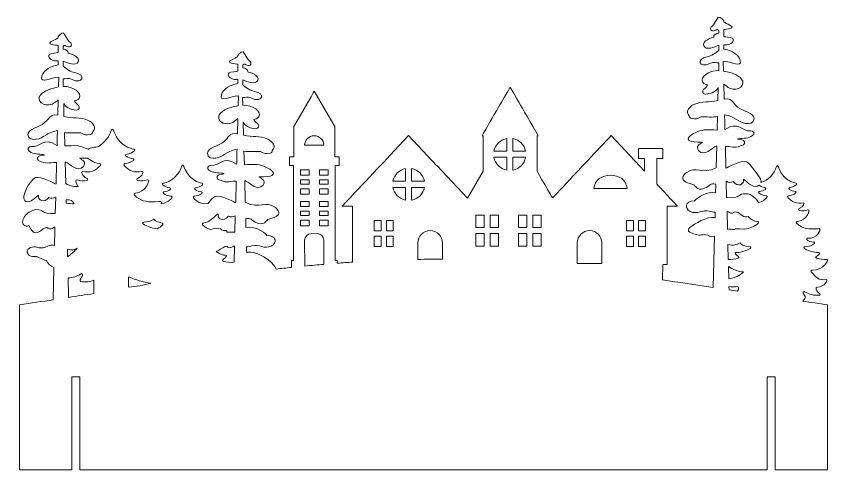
# Model space of a CAD drawing. Header units: inches. Extents: x 1249 to 1867, y -178 to -5.
# Drawn here: x 1559.8 to 1866.6, y -177.8 to -6.8 of the extents above; entities that cross this region are included whole.
import ezdxf

# ---------------------------------------------------------------- set-up
doc = ezdxf.new("R2010")
doc.units = ezdxf.units.IN
doc.header["$MEASUREMENT"] = 0
doc.layers.add('_U+0421_U+043B_U+043E_U+0439 1', color=7, linetype='Continuous')

# ---------------------------------------------------------------- blocks, each defined once
blk = doc.blocks.new('block 9')
at = {"layer": '_U+0421_U+043B_U+043E_U+0439 1', "color": 1, "lineweight": 5, "true_color": 0xff0000}
for points in [[(1666.94, -64.76), (1670.24, -64.76), (1670.24, -66.78), (1666.94, -66.78), (1666.94, -64.76)], [(1677.38, -66.78), (1674.09, -66.78), (1674.09, -64.76), (1677.38, -64.76), (1677.38, -66.78)], [(1666.94, -68.54), (1670.24, -68.54), (1670.24, -70.13), (1666.94, -70.13), (1666.94, -68.54)], [(1677.38, -70.13), (1674.09, -70.13), (1674.09, -68.54), (1677.38, -68.54), (1677.38, -70.13)], [(1666.94, -71.89), (1670.24, -71.89), (1670.24, -73.91), (1666.94, -73.91), (1666.94, -71.89)], [(1677.38, -73.91), (1674.09, -73.91), (1674.09, -71.89), (1677.38, -71.89), (1677.38, -73.91)], [(1666.94, -76.71), (1670.24, -76.71), (1670.24, -78.59), (1666.94, -78.59), (1666.94, -76.71)], [(1677.38, -78.59), (1674.09, -78.59), (1674.09, -76.71), (1677.38, -76.71), (1677.38, -78.59)], [(1666.94, -80.36), (1670.24, -80.36), (1670.24, -81.95), (1666.94, -81.95), (1666.94, -80.36)], [(1677.38, -81.95), (1674.09, -81.95), (1674.09, -80.36), (1677.38, -80.36), (1677.38, -81.95)], [(1736.25, -86.5), (1733.1, -86.5), (1733.1, -81.82), (1736.25, -81.82), (1736.25, -86.5)], [(1741.66, -86.5), (1738.52, -86.5), (1738.52, -81.82), (1741.66, -81.82), (1741.66, -86.5)], [(1752.36, -86.5), (1749.21, -86.5), (1749.21, -81.82), (1752.36, -81.82), (1752.36, -86.5)], [(1757.78, -86.5), (1754.63, -86.5), (1754.63, -81.82), (1757.78, -81.82), (1757.78, -86.5)], [(1666.94, -83.71), (1670.24, -83.71), (1670.24, -85.85), (1666.94, -85.85), (1666.94, -83.71)], [(1677.38, -85.85), (1674.09, -85.85), (1674.09, -83.71), (1677.38, -83.71), (1677.38, -85.85)], [(1697.38, -87.77), (1694.77, -87.77), (1694.77, -83.85), (1697.38, -83.85), (1697.38, -87.77)], [(1701.98, -87.77), (1699.37, -87.77), (1699.37, -83.85), (1701.98, -83.85), (1701.98, -87.77)], [(1792.51, -87.77), (1789.89, -87.77), (1789.89, -83.85), (1792.51, -83.85), (1792.51, -87.77)], [(1797.1, -87.77), (1794.49, -87.77), (1794.49, -83.85), (1797.1, -83.85), (1797.1, -87.77)], [(1736.25, -93.45), (1733.1, -93.45), (1733.1, -88.77), (1736.25, -88.77), (1736.25, -93.45)], [(1741.66, -93.45), (1738.52, -93.45), (1738.52, -88.77), (1741.66, -88.77), (1741.66, -93.45)], [(1752.36, -93.45), (1749.21, -93.45), (1749.21, -88.77), (1752.36, -88.77), (1752.36, -93.45)], [(1757.78, -93.45), (1754.63, -93.45), (1754.63, -88.77), (1757.78, -88.77), (1757.78, -93.45)], [(1697.38, -93.66), (1694.77, -93.66), (1694.77, -89.75), (1697.38, -89.75), (1697.38, -93.66)], [(1701.98, -93.66), (1699.37, -93.66), (1699.37, -89.75), (1701.98, -89.75), (1701.98, -93.66)], [(1792.51, -93.66), (1789.89, -93.66), (1789.89, -89.75), (1792.51, -89.75), (1792.51, -93.66)], [(1797.1, -93.66), (1794.49, -93.66), (1794.49, -89.75), (1797.1, -89.75), (1797.1, -93.66)]]:
    blk.add_lwpolyline(points, dxfattribs=at)
for points, knots in [([(1856.38, -114.22), (1858.06, -112.48), (1857.28, -113.03), (1856.58, -111.11), (1856.46, -110.78), (1856.82, -110.49), (1857.11, -110.67), (1858.78, -111.71), (1860.71, -112.17), (1862.68, -112.01), (1862.98, -111.99), (1863.06, -111.59), (1862.8, -111.43), (1861.88, -110.88), (1861.39, -110.03), (1861.43, -109.1), (1863.33, -108.89), (1864.83, -108.26), (1865.54, -106.48), (1865.63, -106.26), (1865.45, -106.02), (1865.21, -106.06), (1861.98, -106.51), (1861.84, -105.35), (1859.52, -103.24), (1859.29, -103.02), (1859.43, -102.61), (1859.79, -102.61), (1864.54, -102.78), (1866.57, -98.12), (1865.46, -98.49), (1864.15, -98.57), (1862.84, -98.44), (1861.58, -98.08), (1861.44, -98.04), (1861.33, -97.92), (1861.32, -97.78), (1861.26, -97.32), (1861.82, -97.44), (1862.66, -96.4), (1862.83, -96.2), (1862.69, -95.89), (1862.42, -95.89), (1861.69, -95.96), (1859.25, -95.75), (1857, -94.37), (1856.68, -94.18), (1856.82, -93.7), (1857.18, -93.7), (1858.19, -93.7), (1859.11, -93.52), (1860.04, -92.99), (1860.8, -92.55), (1860.95, -92.36), (1860.86, -92.13), (1860.69, -91.72), (1860.26, -92.17), (1859.09, -91.75), (1858.72, -91.61), (1858.38, -91.41), (1858.06, -91.15), (1857.77, -90.9), (1858.01, -90.44), (1858.32, -90.5), (1861.86, -90.79), (1863.25, -87.47), (1862.83, -87), (1862.68, -86.83), (1862.6, -86.92), (1861.69, -86.97), (1859.03, -87.13), (1856.43, -87.16), (1854.05, -84.87), (1853.83, -84.65), (1853.96, -84.27), (1854.27, -84.24), (1858.06, -83.88), (1859.45, -79.47), (1858.35, -79.84), (1857.3, -80.2), (1856.2, -80.26), (1855.14, -80.03), (1854.79, -79.95), (1854.75, -79.48), (1855.08, -79.34), (1856.82, -78.58), (1857.28, -76.95), (1856.51, -77.11), (1854.32, -77.6), (1852.1, -76.83), (1850.72, -75.1), (1850.54, -74.87), (1850.69, -74.53), (1850.98, -74.51), (1852.03, -74.42), (1853, -74.05), (1853.79, -73.44), (1854.01, -73.28), (1853.9, -72.91), (1853.62, -72.89), (1852.8, -72.82), (1852.01, -72.55), (1851.33, -72.1), (1851.05, -71.92), (1851.14, -71.49), (1851.47, -71.44), (1852.45, -71.29), (1853.31, -70.91), (1854.05, -70.31), (1854.27, -70.14), (1854.18, -69.79), (1853.9, -69.76), (1853.06, -69.63), (1851.92, -69.18), (1851.22, -68.81), (1851.22, -68.81), (1851.23, -68.8), (1851.23, -68.8), (1849.84, -67.98), (1848.66, -66.7), (1847.82, -65.09), (1847.07, -63.6), (1847.23, -63.2), (1846.83, -63.2), (1846.83, -63.2), (1846.83, -63.2), (1846.83, -63.2), (1846.7, -63.2), (1846.58, -63.29), (1846.54, -63.42), (1845.62, -66.18), (1843.5, -68.74), (1840.6, -69.56), (1840.68, -69.27), (1840.7, -68.96), (1840.65, -68.65), (1840.55, -67.98), (1836.42, -62.18), (1835.17, -61.69), (1833.21, -60.92), (1827.57, -64.18), (1827.42, -64.04), (1827.42, -64.04), (1827.21, -55.93), (1827.21, -55.93), (1830.56, -56), (1830.83, -56.73), (1833.99, -55.26), (1834.98, -54.79), (1834.36, -53.49), (1833.48, -53.4), (1829.72, -52.99), (1833.51, -52.92), (1834.94, -52.73), (1835.93, -52.6), (1836.64, -52.34), (1837.49, -51.82), (1838.52, -51.19), (1837.8, -49.82), (1836.72, -49.99), (1833.57, -50.46), (1832.23, -46.04), (1827.13, -49.54), (1827.11, -49.55), (1827.08, -49.55), (1827.05, -49.55), (1827.05, -49.55), (1826.97, -46.31), (1826.91, -43.93), (1831.23, -44.73), (1832.08, -46.81), (1834.88, -47.22), (1836.26, -47.43), (1838.06, -47.27), (1838.02, -45.43), (1837.99, -43.18), (1833.82, -42.77), (1831.85, -41.06), (1829.95, -39.4), (1829.68, -37.53), (1826.91, -38.08), (1826.87, -38.05), (1826.81, -38.02), (1826.75, -38), (1826.75, -38), (1826.61, -32.38), (1826.61, -32.38), (1827.39, -32.83), (1828.17, -33.69), (1828.75, -33.93), (1832.22, -35.33), (1835.05, -32.58), (1833.34, -30.49), (1832.02, -28.88), (1828.96, -27.92), (1826.49, -27.48), (1826.49, -27.48), (1826.4, -23.8), (1826.4, -23.8), (1829.32, -23.8), (1833.66, -26.53), (1832.81, -23.42), (1832.56, -22.49), (1831.97, -21.69), (1831.2, -21.11), (1830.25, -20.4), (1828.72, -19.52), (1826.65, -19.18), (1826.65, -19.18), (1826.65, -17.57), (1826.65, -17.57), (1830.06, -18.09), (1831.25, -15.15), (1829.2, -14.87), (1827.54, -14.67), (1826.89, -14.57), (1826.65, -14.47), (1826.65, -14.47), (1826.65, -11.82), (1826.65, -11.82), (1827.04, -11.76), (1832.27, -11.51), (1828.22, -9.85), (1826.99, -9.35), (1827.46, -9.18), (1826.79, -9.17), (1826.82, -8.45), (1825.43, -6.83), (1824.55, -7.21), (1824.55, -7.21), (1822.72, -10.11), (1822.72, -10.11), (1822.52, -10.38), (1821.83, -10.83), (1821.75, -11.06), (1821.23, -12.63), (1823.06, -12.56), (1823.98, -11.85), (1824.21, -11.67), (1824.45, -11.98), (1824.7, -12.18), (1824.7, -12.18), (1824.7, -13.22), (1824.7, -13.22), (1823.78, -13.34), (1822.64, -13.82), (1822.85, -14.72), (1822.46, -14.78), (1818.11, -16.04), (1819.1, -18.03), (1819.95, -19.72), (1823.19, -18.48), (1824.7, -17.72), (1824.7, -17.72), (1824.7, -19.67), (1824.7, -19.67), (1823.65, -20.68), (1821.89, -21.84), (1820.34, -22.08), (1815.88, -22.77), (1817.29, -26.75), (1821.65, -24.56), (1822.9, -23.93), (1823.79, -24.52), (1824.79, -24.4), (1824.79, -24.4), (1824.72, -27.25), (1824.72, -27.25), (1820.92, -27.25), (1817.47, -29.72), (1818.7, -31.73), (1819.67, -33.3), (1822.07, -31.74), (1818.97, -34.48), (1818.32, -35.06), (1818.84, -36.2), (1819.68, -36.19), (1822.28, -36.15), (1824.03, -34.76), (1824.55, -33.72), (1824.55, -33.72), (1824.43, -38.6), (1824.43, -38.6), (1820.92, -39.52), (1818.63, -38.62), (1815.29, -40.12), (1813.38, -40.99), (1812.03, -42.83), (1813.59, -44.39), (1813.59, -44.86), (1813.96, -45.3), (1814.33, -45.36), (1816.36, -45.68), (1816.27, -45.56), (1818.11, -44.76), (1819.6, -44.74), (1822.73, -44.99), (1824.28, -44.62), (1824.28, -44.62), (1824.14, -49.74), (1824.14, -49.74), (1822.5, -49.69), (1820.88, -49.48), (1819.17, -49.7), (1815.39, -50.19), (1808.13, -54.55), (1818.62, -54.32), (1817.28, -55.12), (1815.91, -55.97), (1817.1, -57.42), (1819.26, -60.09), (1822.25, -56.26), (1824, -55.7), (1824, -55.7), (1823.79, -63.92), (1823.79, -63.92), (1818.16, -66.77), (1816.15, -63.04), (1812.44, -65.89), (1811.11, -66.91), (1810.53, -68.27), (1812.13, -69.3), (1813.13, -69.93), (1814.39, -69.85), (1815.3, -70.43), (1816.21, -71.01), (1816, -71.71), (1817.32, -71.97), (1818.3, -72.16), (1819.17, -71.85), (1820.03, -71.36), (1821.67, -70.43), (1821.33, -69.88), (1823.63, -70.07), (1823.63, -70.07), (1823.55, -73.37), (1823.55, -73.37), (1820.4, -72.68), (1816.81, -75.01), (1815.62, -76.41), (1811.85, -76.52), (1811.72, -79.21), (1813.96, -80.41), (1816.48, -81.73), (1818.65, -79.62), (1821.16, -80.27), (1821.91, -80.47), (1822.65, -80.68), (1823.36, -80.72), (1823.36, -80.72), (1823.31, -82.76), (1823.31, -82.76), (1820.34, -82.09), (1815.53, -85.16), (1813.76, -86.48), (1813.23, -86.87), (1812.99, -87.87), (1813.76, -88.21), (1818.18, -90.16), (1818.22, -88.9), (1819.88, -89.19), (1820.88, -89.36), (1821.52, -90.2), (1823.13, -89.8), (1823.13, -89.8), (1822.64, -109.08), (1822.64, -109.08), (1815.93, -108.06), (1809.58, -107.12), (1803.52, -106.25), (1803.52, -106.25), (1803.61, -100.39), (1803.61, -100.39), (1803.61, -100.39), (1805.25, -100.39), (1805.25, -100.39), (1805.25, -100.39), (1805.25, -78.47), (1805.25, -78.47), (1805.25, -78.47), (1809.21, -78.47), (1809.21, -78.47), (1808.99, -78.24), (1801.49, -70.26), (1801.33, -70.1), (1801.33, -70.1), (1801.33, -60.49), (1801.33, -60.49), (1801.33, -60.49), (1803.63, -60.49), (1803.63, -60.49), (1803.63, -60.49), (1803.63, -56.73), (1803.63, -56.73), (1803.63, -56.73), (1794.45, -56.73), (1794.45, -56.73), (1794.45, -56.73), (1794.45, -60.49), (1794.45, -60.49), (1794.45, -60.49), (1796.75, -60.49), (1796.75, -60.49), (1796.75, -60.49), (1796.75, -65.23), (1796.75, -65.23), (1796.75, -65.23), (1784.13, -51.83), (1784.13, -51.83), (1783.92, -52.04), (1771.37, -65.37), (1771.17, -65.58), (1771.17, -65.58), (1771.19, -65.6), (1771.19, -65.6), (1767.7, -69.31), (1763.9, -73.29), (1762, -75.32), (1761.94, -75.22), (1756.24, -65.34), (1756.2, -65.27), (1756.2, -65.27), (1756.2, -51.87), (1756.2, -51.87), (1756.2, -51.87), (1756.64, -51.87), (1756.64, -51.87), (1756.64, -51.87), (1750.54, -41.32), (1750.52, -41.29), (1750.52, -41.29), (1750.52, -41.29), (1750.52, -41.29), (1749.29, -39.15), (1746.05, -33.54), (1746.05, -33.54), (1739.85, -44.34), (1735.76, -51.23), (1735.52, -51.87), (1735.52, -51.87), (1735.9, -51.87), (1735.9, -51.87), (1735.9, -51.87), (1735.9, -65.28), (1735.9, -65.28), (1735.9, -65.28), (1730.01, -75.47), (1730.01, -75.47), (1730.01, -75.47), (1718.46, -63.2), (1718.46, -63.2), (1718.46, -63.2), (1718.44, -63.21), (1718.44, -63.21), (1718.44, -63.21), (1707.75, -51.83), (1707.75, -51.83), (1686.57, -74.31), (1691.94, -68.62), (1682.66, -78.47), (1682.66, -78.47), (1686.62, -78.47), (1686.62, -78.47), (1686.62, -78.47), (1686.62, -99.52), (1686.62, -99.52), (1684.71, -99.65), (1682.77, -99.79), (1680.81, -99.95), (1680.81, -99.95), (1680.81, -98.89), (1680.81, -98.89), (1680.81, -98.89), (1680.01, -98.89), (1680.01, -98.89), (1680.01, -98.89), (1680.01, -63.11), (1680.01, -63.11), (1680.01, -63.11), (1681.56, -63.11), (1681.56, -63.11), (1681.56, -63.11), (1681.56, -59.82), (1681.56, -59.82), (1681.56, -59.82), (1679.86, -59.82), (1679.86, -59.82), (1679.86, -59.82), (1679.86, -48.41), (1679.86, -48.41), (1679.78, -48.27), (1672.24, -35.21), (1672.16, -35.09), (1672.08, -35.23), (1664.55, -48.27), (1664.47, -48.42), (1664.47, -48.42), (1664.47, -59.82), (1664.47, -59.82), (1664.47, -59.82), (1662.77, -59.82), (1662.77, -59.82), (1662.77, -59.82), (1662.77, -63.11), (1662.77, -63.11), (1662.77, -63.11), (1664.32, -63.11), (1664.32, -63.11), (1664.32, -63.11), (1664.32, -98.89), (1664.32, -98.89), (1664.32, -98.89), (1663.52, -98.89), (1663.52, -98.89), (1663.52, -98.89), (1663.52, -101.53), (1663.52, -101.53), (1661.63, -101.72), (1659.71, -101.93), (1657.76, -102.14), (1656.86, -99.18), (1650.07, -95.03), (1646.63, -95.81), (1646.63, -95.81), (1646.57, -93.77), (1646.57, -93.77), (1647.28, -93.73), (1648.02, -93.52), (1648.77, -93.32), (1651.28, -92.68), (1653.45, -94.78), (1655.97, -93.46), (1658.21, -92.27), (1658.09, -89.58), (1654.32, -89.46), (1653.07, -88), (1649.48, -85.75), (1646.39, -86.42), (1646.39, -86.42), (1646.31, -83.12), (1646.31, -83.12), (1648.61, -82.93), (1648.26, -83.48), (1649.9, -84.41), (1650.76, -84.9), (1651.63, -85.21), (1652.62, -85.02), (1653.93, -84.77), (1653.73, -84.06), (1654.63, -83.49), (1655.55, -82.9), (1656.81, -82.99), (1657.8, -82.35), (1659.4, -81.33), (1658.83, -79.97), (1657.49, -78.94), (1653.79, -76.1), (1651.78, -79.82), (1646.14, -76.98), (1646.14, -76.98), (1645.94, -68.76), (1645.94, -68.76), (1647.68, -69.31), (1650.67, -73.14), (1652.84, -70.48), (1654.02, -69.02), (1652.65, -68.17), (1651.31, -67.37), (1661.81, -67.6), (1654.54, -63.24), (1650.76, -62.75), (1649.06, -62.53), (1647.44, -62.75), (1645.79, -62.79), (1645.79, -62.79), (1645.66, -57.67), (1645.66, -57.67), (1647.21, -58.04), (1650.33, -57.79), (1651.83, -57.82), (1653.66, -58.61), (1653.57, -58.74), (1655.61, -58.41), (1655.97, -58.35), (1656.34, -57.92), (1656.34, -57.44), (1657.9, -55.88), (1656.56, -54.04), (1654.64, -53.18), (1651.3, -51.67), (1649.02, -52.57), (1645.5, -51.65), (1645.5, -51.65), (1645.38, -46.77), (1645.38, -46.77), (1645.9, -47.81), (1647.65, -49.2), (1650.25, -49.24), (1651.1, -49.26), (1651.61, -48.11), (1650.96, -47.53), (1647.86, -44.79), (1650.26, -46.35), (1651.23, -44.78), (1652.46, -42.77), (1649.01, -40.3), (1645.21, -40.3), (1645.21, -40.3), (1645.15, -37.45), (1645.15, -37.45), (1646.15, -37.58), (1647.03, -36.99), (1648.29, -37.62), (1652.65, -39.8), (1654.05, -35.82), (1649.59, -35.13), (1648.04, -34.89), (1646.28, -33.73), (1645.23, -32.73), (1645.23, -32.73), (1645.23, -30.77), (1645.23, -30.77), (1646.75, -31.53), (1649.99, -32.78), (1650.83, -31.08), (1651.83, -29.09), (1647.47, -27.83), (1647.08, -27.77), (1647.29, -26.87), (1646.15, -26.4), (1645.23, -26.28), (1645.23, -26.28), (1645.23, -25.23), (1645.23, -25.23), (1645.48, -25.04), (1645.73, -24.72), (1645.95, -24.9), (1646.88, -25.62), (1648.7, -25.68), (1648.18, -24.11), (1648.1, -23.88), (1647.42, -23.43), (1647.22, -23.17), (1647.22, -23.17), (1645.38, -20.26), (1645.38, -20.26), (1644.5, -19.88), (1643.11, -21.5), (1643.14, -22.23), (1642.47, -22.23), (1642.94, -22.4), (1641.71, -22.9), (1637.66, -24.56), (1642.89, -24.81), (1643.28, -24.87), (1643.28, -24.87), (1643.28, -27.52), (1643.28, -27.52), (1643.05, -27.62), (1642.4, -27.72), (1640.73, -27.93), (1638.69, -28.2), (1639.87, -31.14), (1643.28, -30.62), (1643.28, -30.62), (1643.28, -32.23), (1643.28, -32.23), (1640.91, -32.62), (1637.78, -34.07), (1637.12, -36.48), (1636.28, -39.59), (1640.62, -36.86), (1643.53, -36.86), (1643.53, -36.86), (1643.44, -40.54), (1643.44, -40.54), (1631.8, -42.59), (1636.32, -48.94), (1641.18, -46.98), (1641.76, -46.75), (1642.54, -45.88), (1643.32, -45.43), (1643.32, -45.43), (1643.18, -51.06), (1643.18, -51.06), (1643.12, -51.08), (1643.07, -51.1), (1643.02, -51.14), (1640.26, -50.59), (1639.98, -52.45), (1638.08, -54.11), (1636.11, -55.83), (1631.95, -56.23), (1631.91, -58.48), (1631.87, -60.32), (1633.67, -60.48), (1635.06, -60.27), (1637.85, -59.86), (1638.7, -57.78), (1643.03, -56.98), (1642.97, -59.36), (1642.89, -62.61), (1642.89, -62.61), (1642.85, -62.6), (1642.83, -62.6), (1642.8, -62.59), (1637.7, -59.1), (1636.36, -63.52), (1633.21, -63.04), (1632.13, -62.87), (1631.41, -64.25), (1632.44, -64.88), (1633.29, -65.4), (1634, -65.65), (1634.99, -65.78), (1636.42, -65.97), (1640.22, -66.04), (1636.45, -66.45), (1635.58, -66.54), (1634.95, -67.85), (1635.95, -68.32), (1639.1, -69.79), (1639.37, -69.05), (1642.72, -68.98), (1642.72, -68.98), (1642.52, -77.1), (1642.52, -77.1), (1642.36, -77.23), (1636.72, -73.98), (1634.77, -74.74), (1634.02, -75.03), (1633.03, -76.14), (1632.18, -77.48), (1628.41, -78.05), (1625.56, -74.79), (1626.86, -74.69), (1627.95, -74.61), (1628.96, -74.22), (1629.77, -73.59), (1630.01, -73.42), (1629.89, -73.04), (1629.6, -73.02), (1628.75, -72.95), (1627.93, -72.67), (1627.22, -72.2), (1627.09, -72.11), (1627.03, -71.96), (1627.06, -71.81), (1627.1, -71.65), (1627.21, -71.54), (1627.37, -71.51), (1628.38, -71.35), (1629.28, -70.96), (1630.05, -70.34), (1630.27, -70.16), (1630.18, -69.8), (1629.89, -69.76), (1629.01, -69.63), (1627.84, -69.16), (1627.11, -68.78), (1627.11, -68.78), (1627.11, -68.77), (1627.11, -68.77), (1625.67, -67.92), (1624.45, -66.59), (1623.58, -64.91), (1622.8, -63.37), (1622.96, -62.96), (1622.55, -62.96), (1622.55, -62.96), (1622.55, -62.96), (1622.55, -62.96), (1622.41, -62.96), (1622.29, -63.05), (1622.25, -63.18), (1621.2, -66.33), (1618.65, -69.24), (1615.16, -69.76), (1615.03, -69.78), (1614.93, -69.87), (1614.89, -70), (1614.86, -70.13), (1614.9, -70.26), (1615.01, -70.34), (1615.77, -70.96), (1616.67, -71.35), (1617.68, -71.51), (1618.02, -71.57), (1618.12, -72.01), (1617.83, -72.2), (1617.12, -72.67), (1616.3, -72.95), (1615.46, -73.02), (1615.16, -73.04), (1615.05, -73.42), (1615.28, -73.59), (1616.1, -74.23), (1617.11, -74.61), (1618.19, -74.69), (1618.49, -74.72), (1618.65, -75.07), (1618.46, -75.31), (1617.43, -76.6), (1615.96, -77.37), (1614.37, -77.52), (1614.75, -76.32), (1614.35, -76.67), (1611.91, -76.78), (1611.91, -76.78), (1611.91, -76.78), (1611.91, -76.78), (1608.94, -76.89), (1606.5, -76.42), (1604.31, -74.3), (1604.06, -74.05), (1604.21, -73.61), (1604.57, -73.58), (1606.96, -73.35), (1609.16, -71.54), (1609.71, -68.93), (1609.77, -68.66), (1609.51, -68.43), (1609.25, -68.52), (1608.05, -68.93), (1606.78, -69), (1605.56, -68.74), (1605.16, -68.65), (1605.11, -68.1), (1605.49, -67.94), (1607.45, -67.08), (1608.03, -65.19), (1607.14, -65.38), (1604.62, -65.94), (1602.07, -65.06), (1600.49, -63.06), (1600.39, -62.94), (1600.37, -62.78), (1600.43, -62.64), (1600.49, -62.49), (1600.63, -62.4), (1600.78, -62.38), (1601.99, -62.29), (1603.1, -61.87), (1604.01, -61.16), (1604.26, -60.97), (1604.14, -60.55), (1603.81, -60.53), (1602.88, -60.45), (1601.97, -60.14), (1601.18, -59.62), (1600.86, -59.42), (1600.97, -58.92), (1601.35, -58.86), (1602.47, -58.68), (1603.46, -58.25), (1604.31, -57.56), (1604.56, -57.37), (1604.45, -56.97), (1604.14, -56.92), (1603.17, -56.78), (1601.86, -56.26), (1601.05, -55.84), (1601.05, -55.84), (1601.06, -55.82), (1601.06, -55.82), (1599.47, -54.88), (1598.11, -53.41), (1597.14, -51.55), (1596.28, -49.85), (1596.47, -49.39), (1596.01, -49.39), (1596.01, -49.39), (1596.01, -49.39), (1596.01, -49.39), (1595.86, -49.39), (1595.72, -49.48), (1595.67, -49.63), (1594.84, -52.15), (1593.13, -54.53), (1590.79, -55.88), (1590.09, -56.05), (1589.38, -56.2), (1588.65, -56.31), (1587.93, -56.41), (1587.36, -56.6), (1586.86, -56.99), (1585.66, -56.36), (1584.18, -55.85), (1583.03, -55.7), (1581.32, -55.48), (1579.7, -55.69), (1578.06, -55.74), (1578.06, -55.74), (1577.92, -50.62), (1577.92, -50.62), (1579.47, -50.99), (1582.6, -50.74), (1584.09, -50.76), (1585.93, -51.56), (1585.84, -51.68), (1587.87, -51.35), (1588.24, -51.29), (1588.61, -50.86), (1588.61, -50.38), (1590.17, -48.83), (1588.82, -46.99), (1586.91, -46.12), (1583.57, -44.62), (1581.28, -45.51), (1577.77, -44.6), (1577.77, -44.6), (1577.65, -39.72), (1577.65, -39.72), (1578.17, -40.75), (1579.92, -42.15), (1582.52, -42.19), (1583.36, -42.2), (1583.88, -41.06), (1583.23, -40.47), (1580.12, -37.73), (1582.53, -39.3), (1583.5, -37.72), (1584.73, -35.71), (1581.28, -33.25), (1577.48, -33.25), (1577.48, -33.25), (1577.41, -30.4), (1577.41, -30.4), (1578.41, -30.52), (1579.3, -29.93), (1580.55, -30.56), (1584.91, -32.74), (1586.32, -28.76), (1581.86, -28.08), (1580.31, -27.84), (1578.55, -26.67), (1577.5, -25.67), (1577.5, -25.67), (1577.5, -23.71), (1577.5, -23.71), (1579.01, -24.47), (1582.25, -25.72), (1583.1, -24.03), (1584.09, -22.03), (1579.74, -20.77), (1579.35, -20.72), (1579.56, -19.82), (1578.42, -19.34), (1577.5, -19.22), (1577.5, -19.22), (1577.5, -18.17), (1577.5, -18.17), (1577.75, -17.98), (1577.99, -17.66), (1578.22, -17.84), (1579.14, -18.56), (1580.97, -18.63), (1580.45, -17.06), (1580.37, -16.82), (1579.68, -16.37), (1579.48, -16.11), (1579.48, -16.11), (1577.65, -13.21), (1577.65, -13.2), (1576.77, -12.82), (1575.38, -14.45), (1575.41, -15.17), (1574.74, -15.18), (1575.21, -15.35), (1573.98, -15.85), (1569.93, -17.51), (1575.16, -17.75), (1575.55, -17.82), (1575.55, -17.82), (1575.55, -20.46), (1575.55, -20.46), (1575.31, -20.57), (1574.66, -20.67), (1573, -20.87), (1570.95, -21.14), (1572.14, -24.09), (1575.55, -23.57), (1575.55, -23.57), (1575.55, -25.17), (1575.55, -25.17), (1573.17, -25.57), (1570.05, -27.01), (1569.39, -29.42), (1568.54, -32.53), (1572.88, -29.8), (1575.8, -29.8), (1575.8, -29.8), (1575.71, -33.48), (1575.71, -33.48), (1573.24, -33.92), (1570.18, -34.87), (1568.86, -36.49), (1567.15, -38.58), (1569.98, -41.32), (1573.45, -39.93), (1574.03, -39.69), (1574.81, -38.83), (1575.59, -38.38), (1575.59, -38.38), (1575.45, -44), (1575.45, -44), (1575.39, -44.02), (1575.33, -44.05), (1575.29, -44.08), (1572.52, -43.53), (1572.25, -45.4), (1570.35, -47.06), (1568.38, -48.77), (1564.21, -49.17), (1564.18, -51.43), (1564.14, -53.27), (1565.94, -53.42), (1567.32, -53.22), (1570.12, -52.81), (1570.97, -50.73), (1575.29, -49.93), (1575.23, -52.3), (1575.15, -55.55), (1575.15, -55.55), (1575.12, -55.54), (1575.09, -55.54), (1575.06, -55.54), (1569.97, -52.04), (1568.63, -56.46), (1565.47, -55.99), (1564.4, -55.82), (1563.67, -57.19), (1564.71, -57.82), (1565.56, -58.34), (1566.27, -58.6), (1567.26, -58.72), (1568.69, -58.92), (1572.48, -58.98), (1568.72, -59.39), (1567.84, -59.49), (1567.21, -60.79), (1568.21, -61.26), (1571.37, -62.73), (1571.63, -62), (1574.99, -61.93), (1574.99, -61.93), (1574.78, -70.04), (1574.78, -70.04), (1574.63, -70.17), (1568.99, -66.92), (1567.03, -67.68), (1564.62, -68.62), (1559.77, -77.94), (1564.83, -76.61), (1566.26, -76.24), (1567, -74.93), (1568.18, -74.24), (1567.68, -76.2), (1570.3, -77.53), (1572.03, -75.13), (1572.84, -75.65), (1573.73, -75.5), (1574.58, -75.03), (1574.61, -75.05), (1574.62, -75.06), (1574.66, -75.08), (1574.66, -75.08), (1574.5, -81.18), (1574.5, -81.18), (1568.67, -81.61), (1570.61, -79.53), (1567.2, -79.72), (1563.48, -79.91), (1560.41, -85.06), (1563.15, -85.89), (1563.71, -86.07), (1564.17, -85.97), (1564.56, -85.75), (1566.96, -91.01), (1568.77, -87.2), (1570.68, -86.62), (1571.81, -86.28), (1571.32, -86.84), (1572.31, -87.03), (1573.1, -87.19), (1573.68, -86.54), (1574.37, -86.27), (1574.35, -86.92), (1574.21, -92.6), (1574.2, -93.26), (1572.25, -92.67), (1571.41, -93.85), (1569.95, -94.11), (1568.89, -94.29), (1568.03, -94), (1567.02, -93.8), (1565.49, -93.51), (1563.02, -94.63), (1564.2, -96.55), (1564.79, -97.49), (1565.7, -97.34), (1566.66, -97.38), (1568.23, -97.43), (1569.44, -98.52), (1571.13, -98.94), (1571.69, -100.27), (1572.76, -101.07), (1573.98, -101.5), (1573.98, -101.5), (1573.67, -113.71), (1573.67, -113.71), (1569.55, -114.34), (1565.32, -114.98), (1560.97, -115.65), (1560.97, -115.65), (1560.97, -177.8), (1560.97, -177.8), (1560.97, -177.8), (1580.78, -177.8), (1580.78, -177.8), (1580.78, -177.8), (1580.78, -142.8), (1580.78, -142.8), (1580.78, -142.8), (1583.78, -142.8), (1583.78, -142.8), (1583.78, -142.8), (1583.78, -177.8), (1583.78, -177.8), (1583.78, -177.8), (1842.96, -177.8), (1842.96, -177.8), (1842.96, -177.8), (1842.96, -142.8), (1842.96, -142.8), (1842.96, -142.8), (1845.96, -142.8), (1845.96, -142.8), (1845.96, -142.8), (1845.96, -177.8), (1845.96, -177.8), (1845.96, -177.8), (1865.77, -177.8), (1865.77, -177.8), (1865.77, -177.8), (1865.77, -115.65), (1865.77, -115.65), (1862.57, -115.17), (1859.44, -114.69), (1856.38, -114.22)], [0, 0, 0, 0, 1, 1, 1, 2, 2, 2, 3, 3, 3, 4, 4, 4, 5, 5, 5, 6, 6, 6, 7, 7, 7, 8, 8, 8, 9, 9, 9, 10, 10, 10, 11, 11, 11, 12, 12, 12, 13, 13, 13, 14, 14, 14, 15, 15, 15, 16, 16, 16, 17, 17, 17, 18, 18, 18, 19, 19, 19, 20, 20, 20, 21, 21, 21, 22, 22, 22, 23, 23, 23, 24, 24, 24, 25, 25, 25, 26, 26, 26, 27, 27, 27, 28, 28, 28, 29, 29, 29, 30, 30, 30, 31, 31, 31, 32, 32, 32, 33, 33, 33, 34, 34, 34, 35, 35, 35, 36, 36, 36, 37, 37, 37, 38, 38, 38, 39, 39, 39, 40, 40, 40, 41, 41, 41, 42, 42, 42, 43, 43, 43, 44, 44, 44, 45, 45, 45, 46, 46, 46, 47, 47, 47, 48, 48, 48, 49, 49, 49, 50, 50, 50, 51, 51, 51, 52, 52, 52, 53, 53, 53, 54, 54, 54, 55, 55, 55, 56, 56, 56, 57, 57, 57, 58, 58, 58, 59, 59, 59, 60, 60, 60, 61, 61, 61, 62, 62, 62, 63, 63, 63, 64, 64, 64, 65, 65, 65, 66, 66, 66, 67, 67, 67, 68, 68, 68, 69, 69, 69, 70, 70, 70, 71, 71, 71, 72, 72, 72, 73, 73, 73, 74, 74, 74, 75, 75, 75, 76, 76, 76, 77, 77, 77, 78, 78, 78, 79, 79, 79, 80, 80, 80, 81, 81, 81, 82, 82, 82, 83, 83, 83, 84, 84, 84, 85, 85, 85, 86, 86, 86, 87, 87, 87, 88, 88, 88, 89, 89, 89, 90, 90, 90, 91, 91, 91, 92, 92, 92, 93, 93, 93, 94, 94, 94, 95, 95, 95, 96, 96, 96, 97, 97, 97, 98, 98, 98, 99, 99, 99, 100, 100, 100, 101, 101, 101, 102, 102, 102, 103, 103, 103, 104, 104, 104, 105, 105, 105, 106, 106, 106, 107, 107, 107, 108, 108, 108, 109, 109, 109, 110, 110, 110, 111, 111, 111, 112, 112, 112, 113, 113, 113, 114, 114, 114, 115, 115, 115, 116, 116, 116, 117, 117, 117, 118, 118, 118, 119, 119, 119, 120, 120, 120, 121, 121, 121, 122, 122, 122, 123, 123, 123, 124, 124, 124, 125, 125, 125, 126, 126, 126, 127, 127, 127, 128, 128, 128, 129, 129, 129, 130, 130, 130, 131, 131, 131, 132, 132, 132, 133, 133, 133, 134, 134, 134, 135, 135, 135, 136, 136, 136, 137, 137, 137, 138, 138, 138, 139, 139, 139, 140, 140, 140, 141, 141, 141, 142, 142, 142, 143, 143, 143, 144, 144, 144, 145, 145, 145, 146, 146, 146, 147, 147, 147, 148, 148, 148, 149, 149, 149, 150, 150, 150, 151, 151, 151, 152, 152, 152, 153, 153, 153, 154, 154, 154, 155, 155, 155, 156, 156, 156, 157, 157, 157, 158, 158, 158, 159, 159, 159, 160, 160, 160, 161, 161, 161, 162, 162, 162, 163, 163, 163, 164, 164, 164, 165, 165, 165, 166, 166, 166, 167, 167, 167, 168, 168, 168, 169, 169, 169, 170, 170, 170, 171, 171, 171, 172, 172, 172, 173, 173, 173, 174, 174, 174, 175, 175, 175, 176, 176, 176, 177, 177, 177, 178, 178, 178, 179, 179, 179, 180, 180, 180, 181, 181, 181, 182, 182, 182, 183, 183, 183, 184, 184, 184, 185, 185, 185, 186, 186, 186, 187, 187, 187, 188, 188, 188, 189, 189, 189, 190, 190, 190, 191, 191, 191, 192, 192, 192, 193, 193, 193, 194, 194, 194, 195, 195, 195, 196, 196, 196, 197, 197, 197, 198, 198, 198, 199, 199, 199, 200, 200, 200, 201, 201, 201, 202, 202, 202, 203, 203, 203, 204, 204, 204, 205, 205, 205, 206, 206, 206, 207, 207, 207, 208, 208, 208, 209, 209, 209, 210, 210, 210, 211, 211, 211, 212, 212, 212, 213, 213, 213, 214, 214, 214, 215, 215, 215, 216, 216, 216, 217, 217, 217, 218, 218, 218, 219, 219, 219, 220, 220, 220, 221, 221, 221, 222, 222, 222, 223, 223, 223, 224, 224, 224, 225, 225, 225, 226, 226, 226, 227, 227, 227, 228, 228, 228, 229, 229, 229, 230, 230, 230, 231, 231, 231, 232, 232, 232, 233, 233, 233, 234, 234, 234, 235, 235, 235, 236, 236, 236, 237, 237, 237, 238, 238, 238, 239, 239, 239, 240, 240, 240, 241, 241, 241, 242, 242, 242, 243, 243, 243, 244, 244, 244, 245, 245, 245, 246, 246, 246, 247, 247, 247, 248, 248, 248, 249, 249, 249, 250, 250, 250, 251, 251, 251, 252, 252, 252, 253, 253, 253, 254, 254, 254, 255, 255, 255, 256, 256, 256, 257, 257, 257, 258, 258, 258, 259, 259, 259, 260, 260, 260, 261, 261, 261, 262, 262, 262, 263, 263, 263, 264, 264, 264, 265, 265, 265, 266, 266, 266, 267, 267, 267, 268, 268, 268, 269, 269, 269, 270, 270, 270, 271, 271, 271, 272, 272, 272, 273, 273, 273, 274, 274, 274, 275, 275, 275, 276, 276, 276, 277, 277, 277, 278, 278, 278, 279, 279, 279, 280, 280, 280, 281, 281, 281, 282, 282, 282, 283, 283, 283, 284, 284, 284, 285, 285, 285, 286, 286, 286, 287, 287, 287, 288, 288, 288, 289, 289, 289, 290, 290, 290, 291, 291, 291, 292, 292, 292, 293, 293, 293, 294, 294, 294, 295, 295, 295, 296, 296, 296, 297, 297, 297, 298, 298, 298, 299, 299, 299, 300, 300, 300, 301, 301, 301, 302, 302, 302, 303, 303, 303, 304, 304, 304, 305, 305, 305, 306, 306, 306, 307, 307, 307, 308, 308, 308, 309, 309, 309, 310, 310, 310, 311, 311, 311, 312, 312, 312, 313, 313, 313, 314, 314, 314, 315, 315, 315, 316, 316, 316, 317, 317, 317, 318, 318, 318, 319, 319, 319, 320, 320, 320, 321, 321, 321, 322, 322, 322, 323, 323, 323, 324, 324, 324, 325, 325, 325, 326, 326, 326, 327, 327, 327, 328, 328, 328, 329, 329, 329, 330, 330, 330, 331, 331, 331, 332, 332, 332, 333, 333, 333, 334, 334, 334, 335, 335, 335, 336, 336, 336, 337, 337, 337, 338, 338, 338, 339, 339, 339, 340, 340, 340, 341, 341, 341, 342, 342, 342, 343, 343, 343, 344, 344, 344, 345, 345, 345, 346, 346, 346, 347, 347, 347, 348, 348, 348, 349, 349, 349, 350, 350, 350, 351, 351, 351, 352, 352, 352, 353, 353, 353, 354, 354, 354, 355, 355, 355, 356, 356, 356, 357, 357, 357, 358, 358, 358, 359, 359, 359, 360, 360, 360, 361, 361, 361, 362, 362, 362, 363, 363, 363, 364, 364, 364, 365, 365, 365, 366, 366, 366, 367, 367, 367, 368, 368, 368, 369, 369, 369, 370, 370, 370, 371, 371, 371, 372, 372, 372, 373, 373, 373, 374, 374, 374, 375, 375, 375, 376, 376, 376, 377, 377, 377, 378, 378, 378, 379, 379, 379, 380, 380, 380, 381, 381, 381, 382, 382, 382, 383, 383, 383, 383]), ([(1672.13, -51.89), (1674.12, -51.87), (1675.75, -53.46), (1675.79, -55.45), (1675.79, -55.45), (1668.53, -55.45), (1668.53, -55.45), (1668.57, -53.49), (1670.16, -51.91), (1672.13, -51.89)], [0, 0, 0, 0, 1, 1, 1, 2, 2, 2, 3, 3, 3, 3]), ([(1744.78, -57.73), (1744.78, -57.73), (1739.95, -57.73), (1739.95, -57.73), (1740.42, -55.27), (1742.32, -53.37), (1744.78, -52.91), (1744.78, -52.91), (1744.78, -57.73), (1744.78, -57.73)], [0, 0, 0, 0, 1, 1, 1, 2, 2, 2, 3, 3, 3, 3]), ([(1747.06, -52.91), (1749.52, -53.37), (1751.42, -55.27), (1751.88, -57.73), (1751.88, -57.73), (1747.06, -57.73), (1747.06, -57.73), (1747.06, -57.73), (1747.06, -52.91), (1747.06, -52.91)], [0, 0, 0, 0, 1, 1, 1, 2, 2, 2, 3, 3, 3, 3]), ([(1591.48, -63.06), (1589.89, -65.06), (1587.35, -65.94), (1584.83, -65.38), (1583.95, -65.19), (1584.49, -67.07), (1586.48, -67.94), (1586.85, -68.1), (1586.81, -68.65), (1586.4, -68.74), (1585.19, -69), (1583.91, -68.93), (1582.72, -68.52), (1582.46, -68.43), (1582.2, -68.66), (1582.25, -68.93), (1582.41, -69.71), (1582.73, -70.43), (1583.16, -71.06), (1581.87, -71.1), (1580.35, -70.9), (1578.41, -69.92), (1578.41, -69.92), (1578.2, -61.7), (1578.2, -61.7), (1579.95, -62.26), (1582.94, -66.09), (1585.1, -63.42), (1586.29, -61.96), (1584.92, -61.11), (1583.58, -60.32), (1586.65, -60.38), (1586.37, -59.95), (1587.96, -61.16), (1588.87, -61.87), (1589.98, -62.29), (1591.18, -62.38), (1591.52, -62.41), (1591.69, -62.8), (1591.48, -63.06)], [0, 0, 0, 0, 1, 1, 1, 2, 2, 2, 3, 3, 3, 4, 4, 4, 5, 5, 5, 6, 6, 6, 7, 7, 7, 8, 8, 8, 9, 9, 9, 10, 10, 10, 11, 11, 11, 12, 12, 12, 13, 13, 13, 13]), ([(1744.78, -64.84), (1742.32, -64.37), (1740.42, -62.47), (1739.95, -60.01), (1739.95, -60.01), (1744.78, -60.01), (1744.78, -60.01), (1744.78, -60.01), (1744.78, -64.84), (1744.78, -64.84)], [0, 0, 0, 0, 1, 1, 1, 2, 2, 2, 3, 3, 3, 3]), ([(1747.06, -60.01), (1747.06, -60.01), (1751.88, -60.01), (1751.88, -60.01), (1751.42, -62.47), (1749.52, -64.37), (1747.06, -64.84), (1747.06, -64.84), (1747.06, -60.01), (1747.06, -60.01)], [0, 0, 0, 0, 1, 1, 1, 2, 2, 2, 3, 3, 3, 3]), ([(1706.61, -69.06), (1706.61, -69.06), (1701.78, -69.06), (1701.78, -69.06), (1702.25, -66.6), (1704.15, -64.69), (1706.61, -64.23), (1706.61, -64.23), (1706.61, -69.06), (1706.61, -69.06)], [0, 0, 0, 0, 1, 1, 1, 2, 2, 2, 3, 3, 3, 3]), ([(1708.89, -64.23), (1711.35, -64.69), (1713.25, -66.6), (1713.71, -69.06), (1713.71, -69.06), (1708.89, -69.06), (1708.89, -69.06), (1708.89, -69.06), (1708.89, -64.23), (1708.89, -64.23)], [0, 0, 0, 0, 1, 1, 1, 2, 2, 2, 3, 3, 3, 3]), ([(1790.15, -71.78), (1790.15, -71.78), (1777.65, -71.78), (1777.65, -71.78), (1777.86, -65.12), (1789.95, -65.11), (1790.15, -71.78)], [0, 0, 0, 0, 1, 1, 1, 2, 2, 2, 2]), ([(1842.89, -75.1), (1842.07, -76.12), (1840.96, -76.81), (1839.74, -77.1), (1838.97, -75.51), (1837.09, -73.83), (1835, -73.72), (1831.59, -73.54), (1833.53, -75.61), (1827.7, -75.18), (1827.7, -75.18), (1827.54, -69.08), (1827.54, -69.08), (1827.58, -69.06), (1827.59, -69.06), (1827.62, -69.03), (1828.47, -69.5), (1829.36, -69.66), (1830.17, -69.13), (1831.9, -71.54), (1834.52, -70.2), (1834.02, -68.24), (1835.17, -68.92), (1835.91, -70.18), (1837.27, -70.58), (1838.14, -71.01), (1839.15, -71.14), (1839.92, -70.57), (1840.57, -71.02), (1841.32, -71.31), (1842.14, -71.44), (1842.47, -71.49), (1842.56, -71.92), (1842.29, -72.1), (1841.6, -72.55), (1840.81, -72.82), (1840, -72.89), (1839.71, -72.91), (1839.61, -73.28), (1839.83, -73.44), (1840.62, -74.06), (1841.59, -74.42), (1842.63, -74.51), (1842.92, -74.53), (1843.07, -74.87), (1842.89, -75.1)], [0, 0, 0, 0, 1, 1, 1, 2, 2, 2, 3, 3, 3, 4, 4, 4, 5, 5, 5, 6, 6, 6, 7, 7, 7, 8, 8, 8, 9, 9, 9, 10, 10, 10, 11, 11, 11, 12, 12, 12, 13, 13, 13, 14, 14, 14, 15, 15, 15, 15]), ([(1706.61, -76.16), (1704.15, -75.7), (1702.25, -73.79), (1701.78, -71.33), (1701.78, -71.33), (1706.61, -71.33), (1706.61, -71.33), (1706.61, -71.33), (1706.61, -76.16), (1706.61, -76.16)], [0, 0, 0, 0, 1, 1, 1, 2, 2, 2, 3, 3, 3, 3]), ([(1708.89, -71.33), (1708.89, -71.33), (1713.71, -71.33), (1713.71, -71.33), (1713.25, -73.79), (1711.35, -75.7), (1708.89, -76.16), (1708.89, -76.16), (1708.89, -71.33), (1708.89, -71.33)], [0, 0, 0, 0, 1, 1, 1, 2, 2, 2, 3, 3, 3, 3]), ([(1578.57, -76.1), (1580.59, -75.82), (1580.8, -76.4), (1581.67, -77.51), (1580.72, -77.54), (1579.58, -77.46), (1578.59, -77.32), (1578.59, -77.32), (1578.57, -76.1), (1578.57, -76.1)], [0, 0, 0, 0, 1, 1, 1, 2, 2, 2, 3, 3, 3, 3]), ([(1642.24, -88.23), (1640.83, -88.34), (1639.87, -88.29), (1639.18, -88.17), (1639.41, -87.32), (1638.82, -87.6), (1637.76, -87.65), (1637.03, -87.19), (1636.71, -86.68), (1634.93, -86.77), (1634.29, -86.81), (1633.66, -86.99), (1633.08, -87.28), (1632, -86.94), (1631, -86.37), (1630.05, -85.45), (1629.82, -85.22), (1629.96, -84.83), (1630.28, -84.8), (1631.5, -84.68), (1632.63, -84.12), (1633.49, -83.26), (1634.37, -82.7), (1635.02, -81.82), (1635.91, -81.29), (1635.41, -83.26), (1638.03, -84.59), (1639.76, -82.18), (1640.57, -82.71), (1641.46, -82.55), (1642.31, -82.09), (1642.35, -82.11), (1642.35, -82.11), (1642.39, -82.14), (1642.39, -82.14), (1642.24, -88.23), (1642.24, -88.23)], [0, 0, 0, 0, 1, 1, 1, 2, 2, 2, 3, 3, 3, 4, 4, 4, 5, 5, 5, 6, 6, 6, 7, 7, 7, 8, 8, 8, 9, 9, 9, 10, 10, 10, 11, 11, 11, 12, 12, 12, 12]), ([(1839.56, -84.87), (1838.17, -86.21), (1836.52, -86.9), (1834.38, -87.04), (1834.38, -87.04), (1834.38, -87.05), (1834.38, -87.05), (1834.36, -87.05), (1834.28, -87.05), (1834.26, -87.05), (1834.26, -87.05), (1834.26, -87.05), (1834.26, -87.05), (1831.48, -87.12), (1830.66, -86.62), (1830.72, -87.24), (1830.41, -87.21), (1830.11, -87.2), (1829.81, -87.2), (1829.3, -87.07), (1828.73, -87.04), (1828, -87.26), (1828, -87.26), (1827.83, -80.27), (1827.83, -80.27), (1828.52, -80.55), (1829.1, -81.19), (1829.89, -81.03), (1830.88, -80.85), (1830.39, -80.29), (1831.52, -80.63), (1832.91, -81.05), (1834.26, -83.2), (1835.82, -82.26), (1836.66, -83.36), (1837.93, -84.11), (1839.35, -84.24), (1839.49, -84.25), (1839.61, -84.35), (1839.65, -84.48), (1839.7, -84.62), (1839.67, -84.77), (1839.56, -84.87)], [0, 0, 0, 0, 1, 1, 1, 2, 2, 2, 3, 3, 3, 4, 4, 4, 5, 5, 5, 6, 6, 6, 7, 7, 7, 8, 8, 8, 9, 9, 9, 10, 10, 10, 11, 11, 11, 12, 12, 12, 13, 13, 13, 14, 14, 14, 14]), ([(1615.01, -85.45), (1614.36, -86.08), (1613.65, -86.56), (1612.87, -86.92), (1611.06, -86.77), (1609.29, -86.2), (1607.7, -85.22), (1607.34, -85), (1607.49, -84.45), (1607.91, -84.45), (1609.34, -84.45), (1610.48, -84.13), (1611.66, -83.35), (1612.5, -84.15), (1613.59, -84.69), (1614.78, -84.8), (1614.93, -84.81), (1615.05, -84.91), (1615.1, -85.05), (1615.15, -85.19), (1615.12, -85.35), (1615.01, -85.45)], [0, 0, 0, 0, 1, 1, 1, 2, 2, 2, 3, 3, 3, 4, 4, 4, 5, 5, 5, 6, 6, 6, 7, 7, 7, 7]), ([(1668.57, -101.02), (1668.57, -101.02), (1668.49, -91.3), (1668.49, -91.3), (1668.48, -89.94), (1669.58, -88.82), (1670.94, -88.81), (1670.94, -88.81), (1673.25, -88.79), (1673.25, -88.79), (1674.62, -88.78), (1675.74, -89.87), (1675.75, -91.24), (1675.75, -91.24), (1675.83, -100.36), (1675.83, -100.36), (1673.45, -100.56), (1671.04, -100.78), (1668.57, -101.02)], [0, 0, 0, 0, 1, 1, 1, 2, 2, 2, 3, 3, 3, 4, 4, 4, 5, 5, 5, 6, 6, 6, 6]), ([(1720.52, -98.47), (1717.45, -98.44), (1714.36, -98.45), (1711.23, -98.49), (1711.23, -98.49), (1711.23, -92.3), (1711.23, -92.3), (1711.23, -89.75), (1713.29, -87.65), (1715.88, -87.65), (1718.44, -87.65), (1720.52, -89.74), (1720.52, -92.3), (1720.52, -92.3), (1720.52, -98.47), (1720.52, -98.47)], [0, 0, 0, 0, 1, 1, 1, 2, 2, 2, 3, 3, 3, 4, 4, 4, 5, 5, 5, 5]), ([(1780.64, -100.04), (1780.64, -100.04), (1771.35, -100.04), (1771.35, -100.04), (1771.35, -100.04), (1771.35, -92.3), (1771.35, -92.3), (1771.35, -89.74), (1773.43, -87.65), (1775.99, -87.65), (1778.56, -87.65), (1780.64, -89.74), (1780.64, -92.3), (1780.64, -92.3), (1780.64, -100.04), (1780.64, -100.04)], [0, 0, 0, 0, 1, 1, 1, 2, 2, 2, 3, 3, 3, 4, 4, 4, 5, 5, 5, 5]), ([(1579.07, -94.67), (1580.71, -95.19), (1581.78, -94.79), (1582.73, -94.27), (1581.6, -95.52), (1580.4, -96.6), (1579.13, -97.5), (1579.13, -97.5), (1579.07, -94.67), (1579.07, -94.67)], [0, 0, 0, 0, 1, 1, 1, 2, 2, 2, 3, 3, 3, 3]), ([(1641.95, -99.6), (1641.92, -99.6), (1641.92, -99.59), (1641.89, -99.6), (1640.53, -99.68), (1639.17, -99.54), (1637.86, -99.17), (1637.71, -99.13), (1637.61, -99), (1637.59, -98.85), (1637.53, -98.38), (1638.11, -98.5), (1638.99, -97.43), (1639.16, -97.22), (1639.02, -96.89), (1638.74, -96.89), (1637.46, -97.02), (1637.14, -96.71), (1635.21, -95.52), (1636.33, -95.32), (1637.36, -94), (1638.41, -93.68), (1639.54, -93.34), (1639.06, -93.9), (1640.05, -94.09), (1640.84, -94.24), (1641.41, -93.6), (1642.1, -93.32), (1642.1, -93.32), (1641.95, -99.6), (1641.95, -99.6)], [0, 0, 0, 0, 1, 1, 1, 2, 2, 2, 3, 3, 3, 4, 4, 4, 5, 5, 5, 6, 6, 6, 7, 7, 7, 8, 8, 8, 9, 9, 9, 10, 10, 10, 10]), ([(1836.61, -94.38), (1833.91, -96.03), (1831.43, -95.86), (1831.19, -95.89), (1831.07, -95.89), (1830.97, -95.95), (1830.91, -96.06), (1830.73, -96.46), (1831.76, -97.2), (1832.12, -97.41), (1832.4, -97.57), (1832.35, -97.99), (1832.03, -98.08), (1830.82, -98.42), (1829.56, -98.56), (1828.29, -98.5), (1828.29, -98.5), (1828.15, -92.87), (1828.15, -92.87), (1830.16, -93.42), (1831.52, -92.89), (1832.75, -92.31), (1832.81, -92.65), (1834.34, -93.7), (1836.42, -93.7), (1836.79, -93.7), (1836.93, -94.18), (1836.61, -94.38)], [0, 0, 0, 0, 1, 1, 1, 2, 2, 2, 3, 3, 3, 4, 4, 4, 5, 5, 5, 6, 6, 6, 7, 7, 7, 8, 8, 8, 9, 9, 9, 9]), ([(1828.48, -105.84), (1828.48, -105.84), (1828.36, -101.15), (1828.36, -101.15), (1830.05, -102.35), (1832.01, -103.06), (1834.1, -103.23), (1832.7, -104.55), (1830.71, -105.55), (1828.48, -105.84)], [0, 0, 0, 0, 1, 1, 1, 2, 2, 2, 3, 3, 3, 3]), ([(1589.04, -111.39), (1585.93, -111.86), (1582.75, -112.33), (1579.5, -112.82), (1579.5, -112.82), (1579.32, -105.51), (1579.32, -105.51), (1581.02, -105.4), (1582.66, -104.87), (1584.13, -103.96), (1584.29, -103.87), (1584.48, -103.88), (1584.62, -103.99), (1584.76, -104.11), (1584.81, -104.29), (1584.75, -104.46), (1584.52, -105.09), (1584.22, -105.68), (1583.86, -106.22), (1583.72, -106.43), (1583.83, -106.71), (1584.07, -106.77), (1585.84, -107.21), (1587.66, -106.95), (1589.04, -106.3), (1589.04, -106.3), (1589.04, -111.39), (1589.04, -111.39)], [0, 0, 0, 0, 1, 1, 1, 2, 2, 2, 3, 3, 3, 4, 4, 4, 5, 5, 5, 6, 6, 6, 7, 7, 7, 8, 8, 8, 9, 9, 9, 9]), ([(1602.13, -108.96), (1602.13, -108.96), (1602.13, -105.07), (1602.13, -105.07), (1604.89, -106.29), (1607.71, -107.07), (1610.55, -107.48), (1607.83, -108.24), (1605.02, -108.74), (1602.13, -108.96)], [0, 0, 0, 0, 1, 1, 1, 2, 2, 2, 3, 3, 3, 3]), ([(1831.82, -110.47), (1830.73, -110.3), (1829.66, -110.14), (1828.59, -109.98), (1828.59, -109.98), (1828.56, -108.77), (1828.56, -108.77), (1829.67, -108.98), (1830.83, -108.91), (1831.73, -108.7), (1832.32, -108.55), (1832.36, -109.62), (1831.82, -110.47)], [0, 0, 0, 0, 1, 1, 1, 2, 2, 2, 3, 3, 3, 4, 4, 4, 4])]:
    blk.add_open_spline(points, degree=3, knots=knots, dxfattribs=at)
blk = doc.blocks.new('block 8')
at = {"layer": '_U+0421_U+043B_U+043E_U+0439 1'}
blk.add_blockref('block 9', (0, 0), dxfattribs=at)

msp = doc.modelspace()

# ---------------------------------------------------------------- block references
at = {"layer": '_U+0421_U+043B_U+043E_U+0439 1'}
msp.add_blockref('block 8', (0, 0), dxfattribs=at)

doc.saveas('drawing.dxf')
